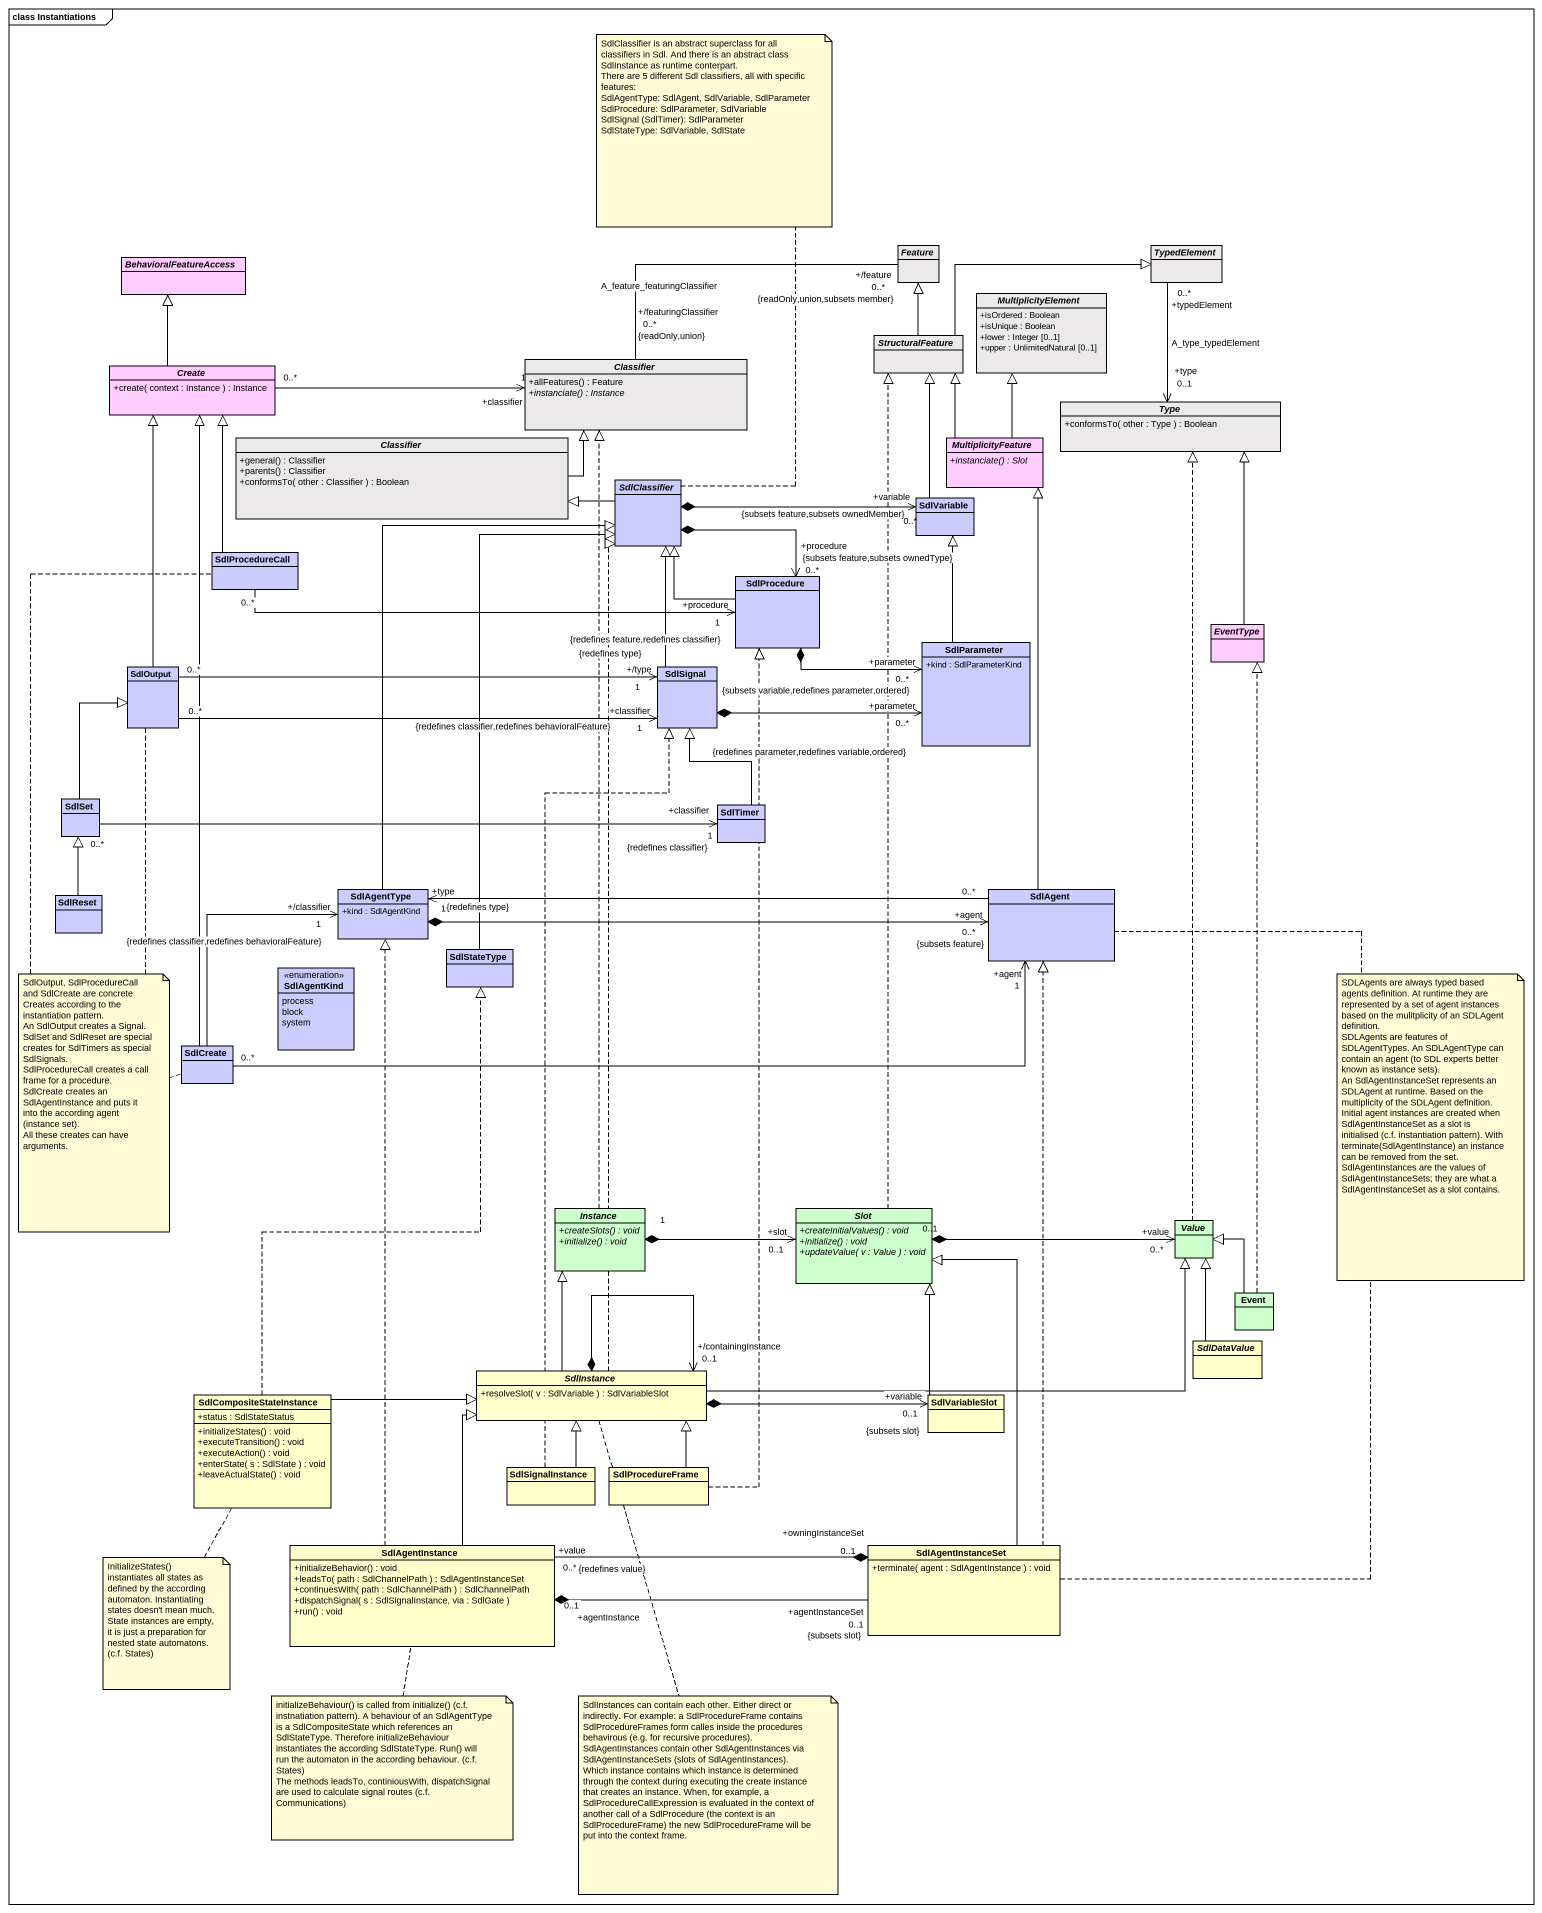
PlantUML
@startuml
mainframe class Instantiations
hide circle
hide empty members
skinparam classAttributeIconSize 0
abstract class BehavioralFeatureAccess #FFCCFF
abstract class Feature #EBE9E9
abstract class TypedElement #EBE9E9
abstract class MultiplicityElement #EBE9E9 {
  +isOrdered : Boolean
  +isUnique : Boolean
  +lower : Integer [0..1]
  +upper : UnlimitedNatural [0..1]
}
abstract class StructuralFeature #EBE9E9
abstract class "Create" as Create_ #FFCCFF {
  +create( context : Instance ) : Instance
}
abstract class Classifier #EBE9E9 {
  +allFeatures() : Feature
  {abstract} +instanciate() : Instance
}
abstract class Type #EBE9E9 {
  +conformsTo( other : Type ) : Boolean
}
abstract class "Classifier" as Classifier_2 #EBE9E9 {
  +general() : Classifier
  +parents() : Classifier
  +conformsTo( other : Classifier ) : Boolean
}
abstract class MultiplicityFeature #FFCCFF {
  {abstract} +instanciate() : Slot
}
abstract class SdlClassifier #CCCCFF
class SdlVariable #CCCCFF
class SdlProcedureCall #CCCCFF
class SdlProcedure #CCCCFF
class SdlParameter #CCCCFF {
  +kind : SdlParameterKind
}
abstract class EventType #FFCCFF
class SdlOutput #CCCCFF
class SdlSignal #CCCCFF
class SdlSet #CCCCFF
class SdlTimer #CCCCFF
class SdlReset #CCCCFF
class SdlAgentType #CCCCFF {
  +kind : SdlAgentKind
}
class SdlAgent #CCCCFF
class SdlStateType #CCCCFF
enum SdlAgentKind #CCCCFF {
  process
  block
  system
}
class SdlCreate #CCCCFF
abstract class Instance #CCFFCC {
  {abstract} +createSlots() : void
  {abstract} +initialize() : void
}
abstract class Slot #CCFFCC {
  {abstract} +createInitialValues() : void
  {abstract} +initialize() : void
  {abstract} +updateValue( v : Value ) : void
}
abstract class Value #CCFFCC
class Event #CCFFCC
abstract class SdlDataValue #FFFFCC
abstract class SdlInstance #FFFFCC {
  +resolveSlot( v : SdlVariable ) : SdlVariableSlot
}
class SdlCompositeStateInstance #FFFFCC {
  +status : SdlStateStatus
  +initializeStates() : void
  +executeTransition() : void
  +executeAction() : void
  +enterState( s : SdlState ) : void
  +leaveActualState() : void
}
class SdlVariableSlot #FFFFCC
class SdlSignalInstance #FFFFCC
class SdlProcedureFrame #FFFFCC
class SdlAgentInstance #FFFFCC {
  +initializeBehavior() : void
  +leadsTo( path : SdlChannelPath ) : SdlAgentInstanceSet
  +continuesWith( path : SdlChannelPath ) : SdlChannelPath
  +dispatchSignal( s : SdlSignalInstance, via : SdlGate )
  +run() : void
}
class SdlAgentInstanceSet #FFFFCC {
  +terminate( agent : SdlAgentInstance ) : void
}
TypedElement "+typedElement\n0..*" --> "+type\n0..1" Type : A_type_typedElement
StructuralFeature -up-|> Feature
StructuralFeature -right-|> TypedElement
Create_ -up-|> BehavioralFeatureAccess
Create_ "0..*" -right-> "+classifier\n1" Classifier
Classifier "+/featuringClassifier\n0..*\n{readOnly,union}" -right- "+/feature\n0..*\n{readOnly,union,subsets member}" Feature : A_feature_featuringClassifier
Classifier_2 -right-|> Classifier
MultiplicityFeature -up-|> MultiplicityElement
MultiplicityFeature -up-|> StructuralFeature
SdlClassifier -left-|> Classifier_2
SdlClassifier *-right-> "+variable\n0..*\n{subsets feature,subsets ownedMember}" SdlVariable
SdlClassifier *--> "+procedure\n0..*\n{subsets feature,subsets ownedType}" SdlProcedure
SdlVariable -up-|> StructuralFeature
SdlProcedureCall -up-|> Create_
SdlProcedureCall "0..*" -right-> "+procedure\n1\n{redefines feature,redefines classifier}" SdlProcedure
SdlProcedure -up-|> SdlClassifier
SdlProcedure *-right-> "+parameter\n0..*\n{subsets variable,redefines parameter,ordered}" SdlParameter
SdlParameter -up-|> SdlVariable
EventType -up-|> Type
SdlOutput -up-|> Create_
SdlOutput "0..*" -right-> "+/type\n1\n{redefines type}" SdlSignal
SdlOutput "0..*" -right-> "+classifier\n1\n{redefines classifier,redefines behavioralFeature}" SdlSignal
SdlSignal -up-|> SdlClassifier
SdlSignal *-right-> "+parameter\n0..*\n{redefines parameter,redefines variable,ordered}" SdlParameter
SdlSet -up-|> SdlOutput
SdlSet "0..*" -right-> "+classifier\n1\n{redefines classifier}" SdlTimer
SdlTimer -up-|> SdlSignal
SdlReset -up-|> SdlSet
SdlAgentType -up-|> SdlClassifier
SdlAgentType *-right-> "+agent\n0..*\n{subsets feature}" SdlAgent
SdlAgent -up-|> MultiplicityFeature
SdlAgent "0..*" -left-> "+type\n1\n{redefines type}" SdlAgentType
SdlStateType -up-|> SdlClassifier
SdlCreate -up-|> Create_
SdlCreate -up-> "+/classifier\n1\n{redefines classifier,redefines behavioralFeature}" SdlAgentType
SdlCreate "0..*" -right-> "+agent\n1" SdlAgent
Instance .up.|> Classifier
Instance "1" *-right-> "+slot\n0..1" Slot
Slot .up.|> StructuralFeature
Slot "0..1" *-right-> "+value\n0..*" Value
Value .up.|> Type
Event .up.|> EventType
Event -up-|> Value
SdlDataValue -up-|> Value
SdlInstance .up.|> SdlClassifier
SdlInstance -up-|> Instance
SdlInstance -right-|> Value
SdlInstance *--> "+/containingInstance\n0..1" SdlInstance
SdlInstance *-right-> "+variable\n0..1\n{subsets slot}" SdlVariableSlot
SdlCompositeStateInstance .up.|> SdlStateType
SdlCompositeStateInstance -right-|> SdlInstance
SdlVariableSlot -up-|> Slot
SdlSignalInstance .up.|> SdlSignal
SdlSignalInstance -up-|> SdlInstance
SdlProcedureFrame .up.|> SdlProcedure
SdlProcedureFrame -up-|> SdlInstance
SdlAgentInstance .up.|> SdlAgentType
SdlAgentInstance -up-|> SdlInstance
SdlAgentInstance "+agentInstance\n0..1" *-right- "+agentInstanceSet\n0..1\n{subsets slot}" SdlAgentInstanceSet
SdlAgentInstanceSet .up.|> SdlAgent
SdlAgentInstanceSet -up-|> Slot
SdlAgentInstanceSet "+owningInstanceSet\n0..1" *-left- "+value\n0..*\n{redefines value}" SdlAgentInstance
note top of SdlClassifier
  SdlClassifier is an abstract superclass for all classifiers in Sdl. And there is an abstract class SdlInstance as runtime conterpart.
  There are 5 different Sdl classifiers, all with specific features:
  SdlAgentType: SdlAgent, SdlVariable, SdlParameter
  SdlProcedure: SdlParameter, SdlVariable
  SdlSignal (SdlTimer): SdlParameter
  SdlStateType: SdlVariable, SdlState
end note
note as N2
  SdlOutput, SdlProcedureCall and SdlCreate are concrete Creates according to the instantiation pattern.
  An SdlOutput creates a Signal. SdlSet and SdlReset are special creates for SdlTimers as special SdlSignals.
  SdlProcedureCall creates a call frame for a procedure.
  SdlCreate creates an SdlAgentInstance and puts it into the according agent (instance set).
  All these creates can have arguments.
end note
N2 .. SdlCreate
N2 .. SdlOutput
N2 .. SdlProcedureCall
note as N3
  SDLAgents are always typed based agents definition. At runtime they are represented by a set of agent instances based on the mulitplicity of an SDLAgent definition.
  SDLAgents are features of SDLAgentTypes. An SDLAgentType can contain an agent (to SDL experts better known as instance sets).
  An SdlAgentInstanceSet represents an SDLAgent at runtime. Based on the multiplicity of the SDLAgent definition.
  Initial agent instances are created when SdlAgentInstanceSet as a slot is initialised (c.f. instantiation pattern). With terminate(SdlAgentInstance) an instance can be removed from the set.
  SdlAgentInstances are the values of SdlAgentInstanceSets; they are what a SdlAgentInstanceSet as a slot contains.
end note
N3 .. SdlAgentInstanceSet
N3 .. SdlAgent
note bottom of SdlCompositeStateInstance : InitializeStates() instantiates all states as defined by the according automaton. Instantiating states doesn't mean much. State instances are empty, it is just a preparation for nested state automatons. (c.f. States)
note bottom of SdlAgentInstance
  initializeBehaviour() is called from initialize() (c.f. instnatiation pattern). A behaviour of an SdlAgentType is a SdlCompositeState which references an SdlStateType. Therefore initializeBehaviour instantiates the according SdlStateType. Run() will run the automaton in the according behaviour. (c.f. States)
  The methods leadsTo, continiousWith, dispatchSignal are used to calculate signal routes (c.f. Communications)
end note
note bottom of SdlInstance
  SdlInstances can contain each other. Either direct or indirectly. For example: a SdlProcedureFrame contains SdlProcedureFrames form calles inside the procedures behavirous (e.g. for recursive procedures).
  SdlAgentInstances contain other SdlAgentInstances via SdlAgentInstanceSets (slots of SdlAgentInstances).
  Which instance contains which instance is determined through the context during executing the create instance that creates an instance. When, for example, a SdlProcedureCallExpression is evaluated in the context of another call of a SdlProcedure (the context is an SdlProcedureFrame) the new SdlProcedureFrame will be put into the context frame.
end note
@enduml
